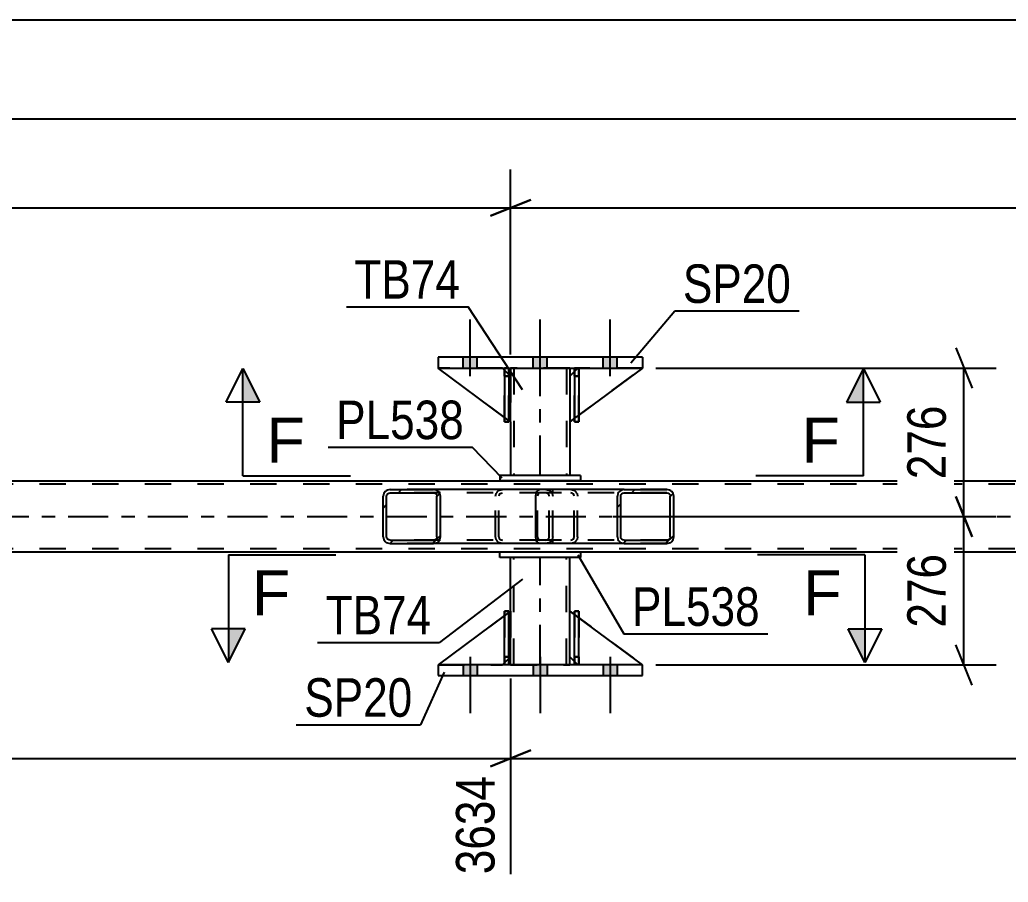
# Model space of a CAD drawing. Header units: millimetres. Extents: x 0 to 841, y 0 to 594.
# Drawn here: x 208 to 281.4, y 199 to 263.1 of the extents above; entities that cross this region are included whole.
import ezdxf

# ---------------------------------------------------------------- set-up
doc = ezdxf.new("R2010")
doc.units = ezdxf.units.MM
doc.linetypes.add('DXK_LINE_DOT2', pattern=[3.9198, 1.9599, -1.9599])
doc.linetypes.add('DXK_LINE_DOT3', pattern=[5.9187, 2.979, -0.9799, 0.9799, -0.9799])
doc.styles.add('Arial', font='ARIAL.TTF', dxfattribs={"height": 0.2})
doc.styles.add('Arial Narrow', font='ARIALN.TTF', dxfattribs={"height": 0.2})

# ---------------------------------------------------------------- blocks, each defined once
blk = doc.blocks.new('Part-318887337-2888 - 2764')
at = {"color": 7, "linetype": 'DXK_LINE_DOT2'}
for p, q in [((244.32, 219.157), (244, 219.157)), ((244, 215.757), (244, 219.157)), ((244.001, 215.157), (244, 219.157)), ((244.32, 219.157), (244.32, 215.757)), ((244.321, 215.157), (244.32, 219.157)), ((244.32, 215.757), (244, 215.757)), ((244, 215.157), (244, 215.757)), ((244.32, 215.757), (244.32, 215.157)), ((244.321, 215.157), (244, 215.157)), ((244.32, 215.157), (244.321, 215.157))]:
    blk.add_line(p, q, dxfattribs=at)
blk = doc.blocks.new('Part-318887337-2844 - 2764')
at = {"color": 2, "linetype": 'Continuous'}
for p, q in [((248.847, 215.757), (248.847, 219.157)), ((249.2, 218.895), (248.847, 219.157)), ((254.246, 215.157), (249.52, 218.658)), ((249.2, 215.403), (248.847, 215.757))]:
    blk.add_line(p, q, dxfattribs=at)
at = {"color": 7, "linetype": 'DXK_LINE_DOT2'}
for p, q in [((249.52, 218.658), (249.2, 218.895)), ((249.447, 215.157), (249.2, 215.403)), ((254.247, 215.157), (249.447, 215.157)), ((254.246, 215.157), (254.247, 215.157)), ((254.247, 215.157), (254.246, 215.157))]:
    blk.add_line(p, q, dxfattribs=at)
blk = doc.blocks.new('Part-318887337-2909 - 2764')
at = {"color": 2, "linetype": 'Continuous'}
for p, q in [((254.247, 215.157), (239.047, 215.157)), ((239.047, 215.157), (239.047, 214.357)), ((254.247, 214.357), (254.247, 215.157)), ((239.047, 214.357), (254.247, 214.357))]:
    blk.add_line(p, q, dxfattribs=at)
blk = doc.blocks.new('Part-318887337-2845 - 2764')
at = {"color": 7, "linetype": 'DXK_LINE_DOT2'}
for p, q in [((248.847, 215.757), (248.847, 219.157)), ((248.847, 219.157), (254.247, 215.157)), ((249.447, 215.157), (248.847, 215.757)), ((254.247, 215.157), (249.447, 215.157))]:
    blk.add_line(p, q, dxfattribs=at)
blk = doc.blocks.new('Part-318887337-2846 - 2764')
at = {"color": 7, "linetype": 'DXK_LINE_DOT2'}
for p, q in [((244, 236.637), (244, 237.237)), ((244, 237.237), (244.001, 237.237)), ((244.001, 237.237), (244, 233.237)), ((244.321, 237.237), (244, 237.237)), ((244.32, 236.637), (244.32, 237.237)), ((244.32, 233.237), (244.321, 237.237)), ((244, 233.237), (244, 236.637)), ((244, 236.637), (244.32, 236.637)), ((244.32, 236.637), (244.32, 233.237)), ((244, 233.237), (244.32, 233.237))]:
    blk.add_line(p, q, dxfattribs=at)
blk = doc.blocks.new('Part-318887337-2911 - 2764')
at = {"color": 7, "linetype": 'DXK_LINE_DOT2'}
for p, q in [((249.2, 236.637), (249.2, 237.237)), ((249.2, 237.237), (249.2, 237.237)), ((249.2, 237.237), (249.2, 233.237)), ((249.52, 237.237), (249.2, 237.237)), ((249.52, 236.637), (249.52, 237.237)), ((249.52, 233.237), (249.52, 237.237)), ((249.2, 233.237), (249.2, 236.637)), ((249.2, 236.637), (249.52, 236.637)), ((249.52, 236.637), (249.52, 233.237)), ((249.2, 233.237), (249.52, 233.237))]:
    blk.add_line(p, q, dxfattribs=at)
blk = doc.blocks.new('Part-318887337-2847 - 2764')
at = {"color": 7, "linetype": 'DXK_LINE_DOT2'}
for p, q in [((244.321, 219.063), (244.001, 218.826)), ((244.447, 215.757), (244.447, 219.157)), ((244.447, 215.757), (243.847, 215.157)), ((244.321, 215.63), (244.001, 215.31)), ((239.047, 215.157), (243.847, 215.157))]:
    blk.add_line(p, q, dxfattribs=at)
at = {"color": 2, "linetype": 'Continuous'}
for p, q in [((244.447, 219.157), (244.321, 219.063)), ((244.447, 215.757), (244.447, 219.157)), ((244.001, 218.826), (239.047, 215.157)), ((244.447, 215.757), (244.321, 215.63)), ((244.447, 215.757), (244.447, 215.757)), ((244.001, 215.31), (243.847, 215.157))]:
    blk.add_line(p, q, dxfattribs=at)
blk = doc.blocks.new('Part-318887337-2848 - 2764')
at = {"color": 7, "linetype": 'DXK_LINE_DOT2'}
for p, q in [((244.447, 219.157), (239.047, 215.157)), ((244.447, 215.757), (244.447, 219.157)), ((244.447, 219.157), (244.447, 215.757)), ((243.847, 215.157), (244.447, 215.757)), ((244.447, 215.757), (243.847, 215.157)), ((244.447, 215.757), (244.447, 215.757)), ((239.047, 215.157), (243.847, 215.157))]:
    blk.add_line(p, q, dxfattribs=at)
blk = doc.blocks.new('Part-318887337-2849 - 2764')
at = {"color": 2, "linetype": 'Continuous'}
for p, q in [((249.2, 215.157), (249.2, 219.157)), ((249.2, 219.157), (249.52, 219.157)), ((249.52, 215.157), (249.52, 219.157)), ((249.2, 215.157), (249.2, 215.157)), ((249.52, 215.157), (249.2, 215.157))]:
    blk.add_line(p, q, dxfattribs=at)
at = {"color": 7, "linetype": 'DXK_LINE_DOT2'}
for p, q in [((249.2, 219.157), (249.2, 215.757)), ((249.52, 215.757), (249.52, 219.157)), ((249.2, 215.757), (249.2, 215.157)), ((249.2, 215.757), (249.52, 215.757)), ((249.52, 215.157), (249.52, 215.757)), ((249.52, 215.157), (249.52, 215.157))]:
    blk.add_line(p, q, dxfattribs=at)
blk = doc.blocks.new('Part-318887337-2851 - 2764')
at = {"color": 7, "linetype": 'DXK_LINE_DOT2'}
for p, q in [((249.52, 219.157), (249.2, 219.157)), ((249.2, 215.757), (249.2, 219.157)), ((249.2, 215.157), (249.2, 219.157)), ((249.52, 219.157), (249.52, 215.757)), ((249.52, 215.157), (249.52, 219.157)), ((249.52, 215.757), (249.2, 215.757)), ((249.2, 215.157), (249.2, 215.757)), ((249.52, 215.757), (249.52, 215.157)), ((249.52, 215.157), (249.2, 215.157)), ((249.52, 215.157), (249.52, 215.157))]:
    blk.add_line(p, q, dxfattribs=at)
blk = doc.blocks.new('Part-318887337-2917 - 2764')
at = {"color": 2, "linetype": 'Continuous'}
for p, q in [((244.447, 237.237), (244.447, 236.637)), ((248.847, 237.237), (248.847, 236.637)), ((244.447, 233.237), (244.447, 229.237)), ((248.847, 233.237), (248.847, 229.237))]:
    blk.add_line(p, q, dxfattribs=at)
at = {"color": 7, "linetype": 'DXK_LINE_DOT2'}
for p, q in [((248.847, 237.237), (244.447, 237.237)), ((244.687, 237.237), (244.687, 229.237)), ((248.607, 237.237), (248.607, 229.237)), ((244.447, 236.637), (244.447, 233.237)), ((248.847, 236.637), (248.847, 233.237)), ((248.847, 229.237), (244.447, 229.237))]:
    blk.add_line(p, q, dxfattribs=at)
at = {"color": 7, "linetype": 'DXK_LINE_DOT3'}
blk.add_line((246.647, 229.237), (246.647, 237.237), dxfattribs=at)
blk = doc.blocks.new('Part-318887337-2855 - 2764')
at = {"color": 2, "linetype": 'Continuous'}
for p, q in [((249.52, 237.237), (249.2, 237.237)), ((249.2, 237.237), (249.2, 233.237)), ((249.52, 237.237), (249.52, 237.237)), ((249.52, 237.237), (249.52, 233.237)), ((249.52, 233.237), (249.2, 233.237))]:
    blk.add_line(p, q, dxfattribs=at)
at = {"color": 7, "linetype": 'DXK_LINE_DOT2'}
for p, q in [((249.2, 236.637), (249.2, 237.237)), ((249.52, 236.637), (249.52, 237.237)), ((249.52, 237.237), (249.52, 237.237)), ((249.52, 236.637), (249.2, 236.637)), ((249.2, 236.637), (249.2, 233.237)), ((249.52, 233.237), (249.52, 236.637))]:
    blk.add_line(p, q, dxfattribs=at)
blk = doc.blocks.new('Part-318887337-2856 - 2764')
at = {"color": 7, "linetype": 'DXK_LINE_DOT2'}
for p, q in [((244.447, 233.237), (239.047, 237.237)), ((239.047, 237.237), (243.847, 237.237)), ((243.847, 237.237), (244.447, 236.637)), ((244.447, 236.637), (243.847, 237.237)), ((244.447, 236.637), (244.447, 233.237)), ((244.447, 236.637), (244.447, 236.637)), ((244.447, 236.637), (244.447, 233.237))]:
    blk.add_line(p, q, dxfattribs=at)
blk = doc.blocks.new('Part-318887337-2857 - 2764')
at = {"color": 2, "linetype": 'Continuous'}
for p, q in [((244.001, 233.567), (239.047, 237.237)), ((244.001, 237.083), (243.847, 237.237)), ((244.447, 236.637), (244.321, 236.763)), ((244.447, 236.637), (244.447, 236.637)), ((244.447, 233.237), (244.447, 236.637)), ((244.321, 233.33), (244.447, 233.237)), ((244.447, 233.237), (244.447, 233.237))]:
    blk.add_line(p, q, dxfattribs=at)
at = {"color": 7, "linetype": 'DXK_LINE_DOT2'}
for p, q in [((243.847, 237.237), (239.047, 237.237)), ((243.847, 237.237), (244.447, 236.637)), ((244.321, 236.763), (244.001, 237.083)), ((244.447, 236.637), (244.447, 233.237)), ((244.321, 233.33), (244.001, 233.567))]:
    blk.add_line(p, q, dxfattribs=at)
blk = doc.blocks.new('Part-318887337-2858 - 2764')
at = {"color": 7, "linetype": 'DXK_LINE_DOT2'}
for p, q in [((249.447, 237.237), (248.847, 236.637)), ((248.847, 233.237), (254.247, 237.237)), ((254.247, 237.237), (249.447, 237.237)), ((248.847, 236.637), (248.847, 233.237))]:
    blk.add_line(p, q, dxfattribs=at)
blk = doc.blocks.new('Part-318887337-2859 - 2764')
at = {"color": 2, "linetype": 'Continuous'}
for p, q in [((249.2, 236.99), (248.847, 236.637)), ((254.247, 237.237), (249.52, 233.736)), ((248.847, 236.637), (248.847, 233.237)), ((249.2, 233.499), (248.847, 233.237))]:
    blk.add_line(p, q, dxfattribs=at)
at = {"color": 7, "linetype": 'DXK_LINE_DOT2'}
for p, q in [((249.447, 237.237), (249.2, 236.99)), ((254.247, 237.237), (249.447, 237.237)), ((249.52, 233.736), (249.2, 233.499))]:
    blk.add_line(p, q, dxfattribs=at)
blk = doc.blocks.new('Part-318887337-2886 - 2764')
at = {"color": 2, "linetype": 'Continuous'}
for p, q in [((244.001, 215.157), (244.001, 219.157)), ((244.001, 219.157), (244.321, 219.157)), ((244.321, 215.157), (244.321, 219.157)), ((244.001, 215.157), (244.001, 215.157)), ((244.321, 215.157), (244.001, 215.157))]:
    blk.add_line(p, q, dxfattribs=at)
at = {"color": 7, "linetype": 'DXK_LINE_DOT2'}
for p, q in [((244.001, 219.157), (244.001, 215.757)), ((244.321, 215.757), (244.321, 219.157)), ((244.001, 215.757), (244.001, 215.157)), ((244.001, 215.757), (244.321, 215.757)), ((244.321, 215.157), (244.321, 215.757)), ((244.321, 215.157), (244.321, 215.157))]:
    blk.add_line(p, q, dxfattribs=at)
blk = doc.blocks.new('Part-318887337-2894 - 2764')
at = {"color": 2, "linetype": 'Continuous'}
for p, q in [((243.647, 223.557), (249.647, 223.557)), ((243.647, 223.157), (243.647, 223.557)), ((249.647, 223.557), (249.647, 223.157)), ((249.647, 223.157), (243.647, 223.157))]:
    blk.add_line(p, q, dxfattribs=at)
blk = doc.blocks.new('Part-318887337-2899 - 2764')
at = {"color": 2, "linetype": 'Continuous'}
for p, q in [((244.447, 219.157), (244.447, 223.157)), ((248.847, 219.157), (248.847, 223.157)), ((244.447, 215.157), (244.447, 215.757)), ((248.847, 215.157), (248.847, 215.757))]:
    blk.add_line(p, q, dxfattribs=at)
at = {"color": 7, "linetype": 'DXK_LINE_DOT2'}
for p, q in [((248.847, 223.157), (244.447, 223.157)), ((244.687, 215.157), (244.687, 223.157)), ((248.607, 215.157), (248.607, 223.157)), ((244.447, 215.757), (244.447, 219.157)), ((248.847, 215.757), (248.847, 219.157)), ((244.447, 215.157), (248.847, 215.157))]:
    blk.add_line(p, q, dxfattribs=at)
at = {"color": 7, "linetype": 'DXK_LINE_DOT3'}
blk.add_line((246.647, 215.157), (246.647, 223.157), dxfattribs=at)
blk = doc.blocks.new('Part-318887337-2904 - 2764')
at = {"color": 2, "linetype": 'Continuous'}
for p, q in [((254.247, 238.037), (239.047, 238.037)), ((239.047, 238.037), (239.047, 237.237)), ((254.247, 238.037), (254.247, 237.237)), ((239.047, 237.237), (254.247, 237.237))]:
    blk.add_line(p, q, dxfattribs=at)
blk = doc.blocks.new('Part-318887337-2927 - 2764')
at = {"linetype": 'Continuous'}
h = blk.add_hatch(dxfattribs=at)
h.set_pattern_fill('', scale=0.7, style=0, pattern_type=0)
h.set_pattern_definition([(45, (239.1878, 227.8962), (-1.57154, 1.57154), [])])
h.paths.add_polyline_path([(239.227, 227.712), (239.188, 227.896), (239.077, 228.052), (238.911, 228.156), (238.716, 228.192), (235.481, 228.192), (235.285, 228.156), (235.12, 228.052), (235.009, 227.896), (234.97, 227.712), (234.97, 224.672), (235.009, 224.489), (235.12, 224.333), (235.285, 224.229), (235.481, 224.192), (238.716, 224.192), (238.911, 224.229), (239.077, 224.333), (239.188, 224.489), (239.227, 224.672)])
h.paths.add_polyline_path([(238.952, 224.581), (238.896, 224.503), (238.814, 224.451), (238.716, 224.432), (235.481, 224.432), (235.383, 224.451), (235.3, 224.503), (235.245, 224.581), (235.225, 224.672), (235.225, 227.712), (235.245, 227.804), (235.3, 227.882), (235.383, 227.934), (235.481, 227.952), (238.716, 227.952), (238.814, 227.934), (238.896, 227.882), (238.952, 227.804), (238.971, 227.712), (238.971, 224.672)])
at = {"color": 2, "linetype": 'Continuous'}
for p, q in [((235.009, 227.896), (234.97, 227.712)), ((235.245, 227.804), (235.3, 227.882)), ((235.481, 228.192), (235.285, 228.156)), ((235.3, 227.882), (235.383, 227.934)), ((235.383, 227.934), (235.481, 227.952)), ((235.481, 228.192), (238.716, 228.192)), ((235.481, 227.952), (238.716, 227.952)), ((246.583, 228.192), (238.716, 228.192)), ((238.911, 228.156), (238.716, 228.192)), ((238.716, 227.952), (238.814, 227.934)), ((238.814, 227.934), (238.896, 227.882)), ((238.896, 227.882), (238.952, 227.804)), ((239.227, 227.712), (239.188, 227.896)), ((234.97, 224.672), (234.97, 227.712)), ((235.225, 227.712), (235.245, 227.804)), ((235.225, 224.672), (235.225, 227.712)), ((238.952, 227.804), (238.971, 227.712)), ((238.971, 224.672), (238.971, 227.712)), ((239.227, 224.672), (239.227, 227.712)), ((234.97, 224.672), (235.009, 224.489)), ((235.245, 224.581), (235.225, 224.672)), ((235.3, 224.503), (235.245, 224.581)), ((235.285, 224.229), (235.481, 224.192)), ((235.383, 224.451), (235.3, 224.503)), ((235.481, 224.432), (235.383, 224.451)), ((235.481, 224.432), (238.716, 224.432)), ((235.481, 224.192), (238.716, 224.192)), ((238.814, 224.451), (238.716, 224.432)), ((238.716, 224.192), (238.911, 224.229)), ((246.583, 224.192), (238.716, 224.192)), ((238.896, 224.503), (238.814, 224.451)), ((238.952, 224.581), (238.896, 224.503)), ((238.971, 224.672), (238.952, 224.581)), ((239.188, 224.489), (239.227, 224.672))]:
    blk.add_line(p, q, dxfattribs=at)
at = {"color": 7, "linetype": 'DXK_LINE_DOT2'}
for p, q in [((238.716, 228.192), (235.481, 228.192)), ((247.065, 227.952), (235.481, 227.952)), ((243.319, 227.712), (243.358, 227.896)), ((243.649, 227.882), (243.594, 227.804)), ((243.635, 228.156), (243.83, 228.192)), ((243.649, 227.882), (243.672, 227.896)), ((243.672, 227.896), (243.732, 227.934)), ((243.732, 227.934), (243.83, 227.952)), ((247.065, 228.192), (246.583, 228.192)), ((247.065, 228.192), (247.261, 228.156)), ((247.163, 227.934), (247.065, 227.952)), ((247.246, 227.882), (247.163, 227.934)), ((247.301, 227.804), (247.246, 227.882)), ((247.537, 227.896), (247.576, 227.712)), ((243.319, 224.672), (243.319, 227.712)), ((243.594, 227.804), (243.575, 227.712)), ((243.575, 224.672), (243.575, 227.712)), ((247.321, 227.712), (247.301, 227.804)), ((247.321, 224.672), (247.321, 227.712)), ((247.576, 224.672), (247.576, 227.712)), ((247.065, 224.432), (235.481, 224.432)), ((238.716, 224.192), (235.481, 224.192)), ((243.358, 224.489), (243.319, 224.672)), ((243.575, 224.672), (243.594, 224.581)), ((243.594, 224.581), (243.649, 224.503)), ((243.83, 224.192), (243.635, 224.229)), ((243.649, 224.503), (243.672, 224.489)), ((243.672, 224.489), (243.732, 224.451)), ((243.732, 224.451), (243.83, 224.432)), ((247.065, 224.192), (246.583, 224.192)), ((247.065, 224.432), (247.163, 224.451)), ((247.261, 224.229), (247.065, 224.192)), ((247.163, 224.451), (247.246, 224.503)), ((247.246, 224.503), (247.301, 224.581)), ((247.301, 224.581), (247.321, 224.672)), ((247.576, 224.672), (247.537, 224.489))]:
    blk.add_line(p, q, dxfattribs=at)
at = {"color": 2, "linetype": 'Continuous'}
for centre, start, end in [((235.461, 227.692), 110.75836, 155.68009), ((238.735, 227.692), 24.32, 69.24173), ((235.461, 224.693), 204.32, 249.24173), ((238.735, 224.693), 290.75836, 335.68009)]:
    blk.add_arc(centre, 0.496, start, end, dxfattribs=at)
at = {"color": 7, "linetype": 'DXK_LINE_DOT2'}
for centre, start, end in [((243.811, 227.692), 110.75836, 155.68009), ((247.085, 227.692), 24.32, 69.24173), ((243.811, 224.693), 204.32, 249.24173), ((247.085, 224.693), 290.75836, 335.68009)]:
    blk.add_arc(centre, 0.496, start, end, dxfattribs=at)
blk = doc.blocks.new('Part-318887337-2928 - 2764')
at = {"linetype": 'Continuous'}
h = blk.add_hatch(dxfattribs=at)
h.set_pattern_fill('', scale=0.7, style=0, pattern_type=0)
h.set_pattern_definition([(45, (256.5321, 227.8962), (-1.57154, 1.57154), [])])
h.paths.add_polyline_path([(256.57, 227.712), (256.532, 227.896), (256.423, 228.052), (256.26, 228.156), (256.068, 228.192), (252.883, 228.192), (252.691, 228.156), (252.528, 228.052), (252.419, 227.896), (252.381, 227.712), (252.381, 224.672), (252.419, 224.489), (252.528, 224.333), (252.691, 224.229), (252.883, 224.192), (256.068, 224.192), (256.26, 224.229), (256.423, 224.333), (256.532, 224.489), (256.57, 224.672)])
h.paths.add_polyline_path([(256.3, 224.581), (256.245, 224.503), (256.164, 224.451), (256.068, 224.432), (252.883, 224.432), (252.787, 224.451), (252.706, 224.503), (252.651, 224.581), (252.632, 224.672), (252.632, 227.712), (252.651, 227.804), (252.706, 227.882), (252.787, 227.934), (252.883, 227.952), (256.068, 227.952), (256.164, 227.934), (256.245, 227.882), (256.3, 227.804), (256.319, 227.712), (256.319, 224.672)])
at = {"color": 2, "linetype": 'Continuous'}
for p, q in [((246.312, 227.712), (246.333, 227.896)), ((246.333, 227.896), (246.392, 228.052)), ((246.392, 228.052), (246.48, 228.156)), ((246.48, 228.156), (246.583, 228.192)), ((252.883, 228.192), (246.583, 228.192)), ((252.419, 227.896), (252.381, 227.712)), ((252.651, 227.804), (252.706, 227.882)), ((252.883, 228.192), (252.691, 228.156)), ((252.706, 227.882), (252.787, 227.934)), ((252.787, 227.934), (252.883, 227.952)), ((252.883, 228.192), (256.068, 228.192)), ((252.883, 227.952), (256.068, 227.952)), ((256.26, 228.156), (256.068, 228.192)), ((256.068, 227.952), (256.164, 227.934)), ((256.164, 227.934), (256.245, 227.882)), ((256.245, 227.882), (256.3, 227.804)), ((256.57, 227.712), (256.532, 227.896)), ((246.312, 224.672), (246.312, 227.712)), ((252.381, 224.672), (252.381, 227.712)), ((252.632, 227.712), (252.651, 227.804)), ((252.632, 224.672), (252.632, 227.712)), ((256.3, 227.804), (256.319, 227.712)), ((256.319, 224.672), (256.319, 227.712)), ((256.57, 224.672), (256.57, 227.712)), ((246.333, 224.489), (246.312, 224.672)), ((246.392, 224.333), (246.333, 224.489)), ((246.48, 224.229), (246.392, 224.333)), ((246.583, 224.192), (246.48, 224.229)), ((252.883, 224.192), (246.583, 224.192)), ((252.381, 224.672), (252.419, 224.489)), ((252.651, 224.581), (252.632, 224.672)), ((252.706, 224.503), (252.651, 224.581)), ((252.691, 224.229), (252.883, 224.192)), ((252.787, 224.451), (252.706, 224.503)), ((252.883, 224.432), (252.787, 224.451)), ((252.883, 224.432), (256.068, 224.432)), ((252.883, 224.192), (256.068, 224.192)), ((256.164, 224.451), (256.068, 224.432)), ((256.068, 224.192), (256.26, 224.229)), ((256.245, 224.503), (256.164, 224.451)), ((256.3, 224.581), (256.245, 224.503)), ((256.319, 224.672), (256.3, 224.581)), ((256.532, 224.489), (256.57, 224.672))]:
    blk.add_line(p, q, dxfattribs=at)
at = {"color": 7, "linetype": 'DXK_LINE_DOT2'}
for p, q in [((246.488, 227.882), (246.458, 227.804)), ((246.531, 227.934), (246.488, 227.882)), ((246.583, 227.952), (246.531, 227.934)), ((256.068, 227.952), (246.583, 227.952)), ((247.576, 227.952), (247.576, 228.192)), ((248.917, 228.192), (249.11, 228.156)), ((249.014, 227.934), (248.917, 227.952)), ((249.095, 227.882), (249.014, 227.934)), ((249.15, 227.804), (249.095, 227.882)), ((249.382, 227.896), (249.42, 227.712)), ((256.068, 228.192), (252.883, 228.192)), ((246.458, 227.804), (246.448, 227.712)), ((246.448, 224.672), (246.448, 227.712)), ((249.169, 227.712), (249.15, 227.804)), ((249.169, 224.672), (249.169, 227.712)), ((249.42, 224.672), (249.42, 227.712)), ((246.448, 224.672), (246.458, 224.581)), ((246.458, 224.581), (246.488, 224.503)), ((246.488, 224.503), (246.531, 224.451)), ((246.531, 224.451), (246.583, 224.432)), ((256.068, 224.432), (246.583, 224.432)), ((248.917, 224.192), (246.583, 224.192)), ((247.576, 224.192), (247.576, 224.432)), ((248.917, 224.432), (249.014, 224.451)), ((249.11, 224.229), (248.917, 224.192)), ((249.014, 224.451), (249.095, 224.503)), ((249.095, 224.503), (249.15, 224.581)), ((249.15, 224.581), (249.169, 224.672)), ((249.42, 224.672), (249.382, 224.489)), ((256.068, 224.192), (252.883, 224.192))]:
    blk.add_line(p, q, dxfattribs=at)
for centre, start, end in [((248.932, 227.697), 23.84941, 68.8059), ((248.932, 224.688), 291.1941, 336.1506)]:
    blk.add_arc(centre, 0.492, start, end, dxfattribs=at)
at = {"color": 2, "linetype": 'Continuous'}
for centre, start, end in [((252.869, 227.697), 111.1941, 156.1506), ((256.082, 227.697), 23.84941, 68.8059), ((252.869, 224.688), 203.84941, 248.8059), ((256.082, 224.688), 291.1941, 336.1506)]:
    blk.add_arc(centre, 0.492, start, end, dxfattribs=at)
blk = doc.blocks.new('Part-318887337-2933 - 2764')
at = {"color": 2, "linetype": 'Continuous'}
for p, q in [((244.321, 237.237), (244.001, 237.237)), ((244.001, 237.237), (244.001, 233.237)), ((244.321, 237.237), (244.321, 237.237)), ((244.321, 237.237), (244.321, 233.237)), ((244.321, 233.237), (244.001, 233.237))]:
    blk.add_line(p, q, dxfattribs=at)
at = {"color": 7, "linetype": 'DXK_LINE_DOT2'}
for p, q in [((244.001, 236.637), (244.001, 237.237)), ((244.321, 236.637), (244.321, 237.237)), ((244.321, 237.237), (244.321, 237.237)), ((244.321, 236.637), (244.001, 236.637)), ((244.001, 236.637), (244.001, 233.237)), ((244.321, 233.237), (244.321, 236.637))]:
    blk.add_line(p, q, dxfattribs=at)
blk = doc.blocks.new('Part-318887337-2944 - 2764')
at = {"color": 2, "linetype": 'Continuous'}
for p, q in [((249.647, 229.237), (243.647, 229.237)), ((243.647, 229.237), (243.647, 228.837)), ((249.647, 228.837), (243.647, 228.837)), ((249.647, 229.237), (249.647, 228.837))]:
    blk.add_line(p, q, dxfattribs=at)
blk = doc.blocks.new('Part-318887337-2993 - 2764')
at = {"color": 2, "linetype": 'Continuous'}
for p, q in [((767.981, 228.832), (99.099, 228.832)), ((243.647, 223.552), (99.099, 223.552)), ((498.861, 223.552), (249.647, 223.552))]:
    blk.add_line(p, q, dxfattribs=at)
at = {"color": 7, "linetype": 'DXK_LINE_DOT2'}
for p, q in [((767.981, 228.592), (99.099, 228.592)), ((767.981, 223.792), (99.099, 223.792)), ((249.647, 223.552), (243.647, 223.552))]:
    blk.add_line(p, q, dxfattribs=at)
at = {"color": 7, "linetype": 'DXK_LINE_DOT3'}
blk.add_line((99.099, 226.192), (767.981, 226.192), dxfattribs=at)
blk = doc.blocks.new('Bolt-318887337-3043 - 2764')
at = {"linetype": 'Continuous'}
for points in [[(240.927, 237.237), (241.967, 237.237), (241.967, 238.037), (240.927, 238.037)], [(240.927, 237.237), (241.967, 237.237), (241.967, 238.037), (240.927, 238.037)], [(240.927, 237.237), (241.967, 237.237), (241.967, 238.037), (240.927, 238.037)], [(246.127, 237.237), (247.167, 237.237), (247.167, 238.037), (246.127, 238.037)], [(246.127, 237.237), (247.167, 237.237), (247.167, 238.037), (246.127, 238.037)], [(251.327, 237.237), (252.367, 237.237), (252.367, 238.037), (251.327, 238.037)], [(251.327, 237.237), (252.367, 237.237), (252.367, 238.037), (251.327, 238.037)], [(251.327, 237.237), (252.367, 237.237), (252.367, 238.037), (251.327, 238.037)]]:
    blk.add_hatch(color=1, dxfattribs=at).paths.add_polyline_path(points)
at = {"color": 1, "linetype": 'Continuous'}
for p, q in [((241.447, 236.637), (241.447, 240.837)), ((241.447, 236.637), (241.447, 240.837)), ((241.447, 236.637), (241.447, 240.837)), ((246.647, 236.637), (246.647, 240.837)), ((246.647, 236.637), (246.647, 240.837)), ((251.847, 236.637), (251.847, 240.837)), ((251.847, 236.637), (251.847, 240.837)), ((251.847, 236.637), (251.847, 240.837)), ((240.927, 237.237), (240.927, 238.037)), ((240.927, 237.237), (240.927, 238.037)), ((240.927, 237.237), (240.927, 238.037)), ((241.967, 237.237), (241.967, 238.037)), ((241.967, 237.237), (241.967, 238.037)), ((241.967, 237.237), (241.967, 238.037)), ((246.127, 237.237), (246.127, 238.037)), ((246.127, 237.237), (246.127, 238.037)), ((247.167, 237.237), (247.167, 238.037)), ((247.167, 237.237), (247.167, 238.037)), ((251.327, 237.237), (251.327, 238.037)), ((251.327, 237.237), (251.327, 238.037)), ((251.327, 237.237), (251.327, 238.037)), ((252.367, 237.237), (252.367, 238.037)), ((252.367, 237.237), (252.367, 238.037)), ((252.367, 237.237), (252.367, 238.037))]:
    blk.add_line(p, q, dxfattribs=at)
blk = doc.blocks.new('Bolt-318887337-3044 - 2764')
at = {"linetype": 'Continuous'}
for points in [[(241.967, 215.157), (240.927, 215.157), (240.927, 214.357), (241.967, 214.357)], [(241.967, 215.157), (240.927, 215.157), (240.927, 214.357), (241.967, 214.357)], [(241.967, 215.157), (240.927, 215.157), (240.927, 214.357), (241.967, 214.357)], [(247.167, 215.157), (246.127, 215.157), (246.127, 214.357), (247.167, 214.357)], [(247.167, 215.157), (246.127, 215.157), (246.127, 214.357), (247.167, 214.357)], [(252.367, 215.157), (251.327, 215.157), (251.327, 214.357), (252.367, 214.357)], [(252.367, 215.157), (251.327, 215.157), (251.327, 214.357), (252.367, 214.357)], [(252.367, 215.157), (251.327, 215.157), (251.327, 214.357), (252.367, 214.357)]]:
    blk.add_hatch(color=1, dxfattribs=at).paths.add_polyline_path(points)
at = {"color": 1, "linetype": 'Continuous'}
for p, q in [((241.447, 215.757), (241.447, 211.557)), ((241.447, 215.757), (241.447, 211.557)), ((241.447, 215.757), (241.447, 211.557)), ((246.647, 215.757), (246.647, 211.557)), ((246.647, 215.757), (246.647, 211.557)), ((251.847, 215.757), (251.847, 211.557)), ((251.847, 215.757), (251.847, 211.557)), ((251.847, 215.757), (251.847, 211.557)), ((240.927, 215.157), (240.927, 214.357)), ((240.927, 215.157), (240.927, 214.357)), ((240.927, 215.157), (240.927, 214.357)), ((241.967, 215.157), (241.967, 214.357)), ((241.967, 215.157), (241.967, 214.357)), ((241.967, 215.157), (241.967, 214.357)), ((246.127, 215.157), (246.127, 214.357)), ((246.127, 215.157), (246.127, 214.357)), ((247.167, 215.157), (247.167, 214.357)), ((247.167, 215.157), (247.167, 214.357)), ((251.327, 215.157), (251.327, 214.357)), ((251.327, 215.157), (251.327, 214.357)), ((251.327, 215.157), (251.327, 214.357)), ((252.367, 215.157), (252.367, 214.357)), ((252.367, 215.157), (252.367, 214.357)), ((252.367, 215.157), (252.367, 214.357))]:
    blk.add_line(p, q, dxfattribs=at)
blk = doc.blocks.new('StraightDimension-318887337-3075 - 2764')
at = {"color": 7, "linetype": 'Continuous'}
for p, q in [((244.447, 214.157), (244.447, 199.59)), ((242.947, 207.602), (245.947, 208.802)), ((99.099, 208.202), (244.447, 208.202))]:
    blk.add_line(p, q, dxfattribs=at)
at = {"color": 0, "linetype": 'Continuous'}
blk.add_wipeout([(243.847, 207.502), (239.647, 207.502), (239.647, 198.99), (243.847, 198.99)], dxfattribs=at)
at = {"color": 3, "linetype": 'Continuous', "style": 'Arial Narrow'}
blk.add_text('3634', height=2.8633, rotation=90.00021, dxfattribs=at).set_placement((243.247, 199.59))
blk = doc.blocks.new('StraightDimension-318887337-3080 - 2764')
at = {"color": 7, "linetype": 'Continuous'}
for p, q in [((244.447, 214.157), (244.447, 199.59)), ((245.947, 208.802), (242.947, 207.602)), ((244.447, 208.202), (499.661, 208.202))]:
    blk.add_line(p, q, dxfattribs=at)
blk = doc.blocks.new('StraightDimension-318887337-3098 - 2764')
at = {"color": 7, "linetype": 'Continuous'}
for p, q in [((277.553, 227.692), (278.753, 224.692)), ((252.071, 226.192), (280.553, 226.192)), ((278.153, 215.157), (278.153, 226.192)), ((278.753, 213.657), (277.553, 216.657)), ((255.247, 215.157), (280.553, 215.157))]:
    blk.add_line(p, q, dxfattribs=at)
at = {"color": 0}
blk.add_wipeout([(277.403, 224.017), (273.203, 224.017), (273.203, 217.332), (277.403, 217.332)], dxfattribs=at)
at = {"color": 3, "style": 'Arial Narrow'}
blk.add_text('276', height=2.8633, rotation=90.00021, dxfattribs=at).set_placement((276.803, 217.932))
blk = doc.blocks.new('StraightDimension-318887337-3126 - 2764')
at = {"color": 7, "linetype": 'Continuous'}
for p, q in [((277.553, 238.737), (278.753, 235.737)), ((255.247, 237.237), (280.553, 237.237)), ((278.153, 226.192), (278.153, 237.237)), ((278.753, 224.692), (277.553, 227.692)), ((252.071, 226.192), (280.553, 226.192))]:
    blk.add_line(p, q, dxfattribs=at)
at = {"color": 0}
blk.add_wipeout([(277.403, 235.057), (273.203, 235.057), (273.203, 228.373), (277.403, 228.373)], dxfattribs=at)
at = {"color": 3, "style": 'Arial Narrow'}
blk.add_text('276', height=2.8633, rotation=90.00021, dxfattribs=at).set_placement((276.803, 228.973))
blk = doc.blocks.new('StraightDimension-318887337-3195 - 2764')
at = {"color": 7, "linetype": 'Continuous'}
for p, q in [((244.447, 238.237), (244.447, 251.999)), ((99.099, 249.149), (244.447, 249.149)), ((242.947, 248.549), (245.947, 249.749))]:
    blk.add_line(p, q, dxfattribs=at)
blk = doc.blocks.new('StraightDimension-318887337-3199 - 2764')
at = {"color": 7, "linetype": 'Continuous'}
for p, q in [((244.447, 238.237), (244.447, 251.999)), ((245.947, 249.749), (242.947, 248.549)), ((244.447, 249.149), (499.661, 249.149))]:
    blk.add_line(p, q, dxfattribs=at)
blk = doc.blocks.new('StraightDimension-318887337-3214 - 2764')
at = {"color": 7, "linetype": 'Continuous'}
blk.add_line((98.459, 263.145), (778.841, 263.145), dxfattribs=at)
blk = doc.blocks.new('StraightDimension-318887337-7558 - 2764')
at = {"color": 7, "linetype": 'Continuous'}
blk.add_line((99.099, 255.775), (778.201, 255.775), dxfattribs=at)
blk = doc.blocks.new('Mark-318887337-2913 - 2764')
at = {"color": 30, "linetype": 'Continuous'}
for p in [(232.232, 241.798), (245.339, 235.625)]:
    blk.add_line(p, (241.287, 241.798), dxfattribs=at)
at = {"color": 0}
blk.add_wipeout([(240.687, 242.398), (240.687, 245.398), (232.832, 245.398), (232.832, 242.398)], dxfattribs=at)
blk.add_wipeout([(240.687, 242.398), (240.687, 245.398), (232.832, 245.398), (232.832, 242.398)], dxfattribs=at)
at = {"color": 3, "style": 'Arial Narrow'}
blk.add_text('TB74', height=2.8633, dxfattribs=at).set_placement((232.832, 242.398))
blk = doc.blocks.new('Mark-318887337-2890 - 2764')
at = {"color": 30, "linetype": 'Continuous'}
for p, q in [((249.448, 223.35), (252.874, 217.462)), ((252.874, 217.462), (263.578, 217.462))]:
    blk.add_line(p, q, dxfattribs=at)
at = {"color": 0}
blk.add_wipeout([(262.978, 218.062), (262.978, 221.062), (253.474, 221.062), (253.474, 218.062)], dxfattribs=at)
blk.add_wipeout([(262.978, 218.062), (262.978, 221.062), (253.474, 221.062), (253.474, 218.062)], dxfattribs=at)
at = {"color": 3, "style": 'Arial Narrow'}
blk.add_text('PL538', height=2.8633, dxfattribs=at).set_placement((253.474, 218.062))
blk = doc.blocks.new('Mark-318887337-2895 - 2764')
at = {"color": 30, "linetype": 'Continuous'}
for p in [(245.339, 221.545), (230.093, 216.828)]:
    blk.add_line(p, (239.148, 216.828), dxfattribs=at)
at = {"color": 0}
blk.add_wipeout([(238.548, 217.428), (238.548, 220.428), (230.693, 220.428), (230.693, 217.428)], dxfattribs=at)
blk.add_wipeout([(238.548, 217.428), (238.548, 220.428), (230.693, 220.428), (230.693, 217.428)], dxfattribs=at)
at = {"color": 3, "style": 'Arial Narrow'}
blk.add_text('TB74', height=2.8633, dxfattribs=at).set_placement((230.693, 217.428))
blk = doc.blocks.new('Mark-318887337-2900 - 2764')
at = {"color": 30, "linetype": 'Continuous'}
for p, q in [((253.388, 237.637), (256.653, 241.482)), ((256.653, 241.482), (265.892, 241.482))]:
    blk.add_line(p, q, dxfattribs=at)
at = {"color": 0}
blk.add_wipeout([(265.292, 242.082), (265.292, 245.082), (257.253, 245.082), (257.253, 242.082)], dxfattribs=at)
blk.add_wipeout([(265.292, 242.082), (265.292, 245.082), (257.253, 245.082), (257.253, 242.082)], dxfattribs=at)
at = {"color": 3, "style": 'Arial Narrow'}
blk.add_text('SP20', height=2.8633, dxfattribs=at).set_placement((257.253, 242.082))
blk = doc.blocks.new('Mark-318887337-2905 - 2764')
at = {"color": 30, "linetype": 'Continuous'}
for p in [(239.509, 214.604), (228.507, 210.701)]:
    blk.add_line(p, (237.746, 210.701), dxfattribs=at)
at = {"color": 0}
blk.add_wipeout([(237.146, 211.301), (237.146, 214.301), (229.107, 214.301), (229.107, 211.301)], dxfattribs=at)
blk.add_wipeout([(237.146, 211.301), (237.146, 214.301), (229.107, 214.301), (229.107, 211.301)], dxfattribs=at)
at = {"color": 3, "style": 'Arial Narrow'}
blk.add_text('SP20', height=2.8633, dxfattribs=at).set_placement((229.107, 211.301))
blk = doc.blocks.new('Mark-318887337-2940 - 2764')
at = {"color": 30, "linetype": 'Continuous'}
for p in [(230.874, 231.351), (243.815, 229.043)]:
    blk.add_line(p, (241.578, 231.351), dxfattribs=at)
at = {"color": 0}
blk.add_wipeout([(240.978, 231.951), (240.978, 234.951), (231.474, 234.951), (231.474, 231.951)], dxfattribs=at)
blk.add_wipeout([(240.978, 231.951), (240.978, 234.951), (231.474, 234.951), (231.474, 231.951)], dxfattribs=at)
at = {"color": 3, "style": 'Arial Narrow'}
blk.add_text('PL538', height=2.8633, dxfattribs=at).set_placement((231.474, 231.951))
blk = doc.blocks.new('SectionMark-318887337-3289 - 2764')
at = {"linetype": 'Continuous'}
for points in [[(223.458, 217.841), (224.708, 217.841), (223.458, 215.341)], [(269.543, 217.841), (270.793, 217.841), (270.793, 215.341)]]:
    blk.add_hatch(color=6, dxfattribs=at).paths.add_polyline_path(points)
at = {"color": 6, "linetype": 'Continuous'}
for p, q in [((223.458, 223.341), (231.458, 223.341)), ((223.458, 223.341), (223.458, 215.341)), ((270.793, 223.341), (262.793, 223.341)), ((270.793, 223.341), (270.793, 215.341)), ((223.458, 215.341), (222.208, 217.841)), ((224.708, 217.841), (222.208, 217.841)), ((223.458, 215.341), (224.708, 217.841)), ((269.543, 217.841), (272.043, 217.841)), ((270.793, 215.341), (269.543, 217.841)), ((272.043, 217.841), (270.793, 215.341))]:
    blk.add_line(p, q, dxfattribs=at)
at = {"color": 0, "linetype": 'Continuous'}
for points in [[(228.059, 218.841), (228.059, 222.341), (225.208, 222.341), (225.208, 218.841)], [(269.043, 218.841), (269.043, 222.341), (266.192, 222.341), (266.192, 218.841)]]:
    blk.add_wipeout(points, dxfattribs=at)
at = {"color": 3, "linetype": 'Continuous', "style": 'Arial'}
for p in [(225.208, 218.841), (266.192, 218.841)]:
    blk.add_text('F', height=3.343, dxfattribs=at).set_placement(p)
blk = doc.blocks.new('SectionMark-318887337-3293 - 2764')
at = {"linetype": 'Continuous'}
for points in [[(225.793, 234.712), (224.543, 234.712), (224.543, 237.212)], [(270.673, 234.712), (269.423, 234.712), (270.673, 237.212)]]:
    blk.add_hatch(color=6, dxfattribs=at).paths.add_polyline_path(points)
at = {"color": 6, "linetype": 'Continuous'}
for p, q in [((223.293, 234.712), (224.543, 237.212)), ((224.543, 229.212), (224.543, 237.212)), ((224.543, 237.212), (225.793, 234.712)), ((270.673, 237.212), (269.423, 234.712)), ((270.673, 229.212), (270.673, 237.212)), ((270.673, 237.212), (271.923, 234.712)), ((225.793, 234.712), (223.293, 234.712)), ((269.423, 234.712), (271.923, 234.712)), ((224.543, 229.212), (232.543, 229.212)), ((270.673, 229.212), (262.673, 229.212))]:
    blk.add_line(p, q, dxfattribs=at)
at = {"color": 0, "linetype": 'Continuous'}
for points in [[(229.143, 230.212), (229.143, 233.712), (226.293, 233.712), (226.293, 230.212)], [(268.923, 230.212), (268.923, 233.712), (266.073, 233.712), (266.073, 230.212)]]:
    blk.add_wipeout(points, dxfattribs=at)
at = {"color": 3, "linetype": 'Continuous', "style": 'Arial'}
for p in [(226.293, 230.212), (266.073, 230.212)]:
    blk.add_text('F', height=3.343, dxfattribs=at).set_placement(p)

msp = doc.modelspace()

# ---------------------------------------------------------------- block references
for name in ['Bolt-318887337-3043 - 2764', 'Part-318887337-2904 - 2764', 'Part-318887337-2856 - 2764', 'Part-318887337-2857 - 2764', 'Part-318887337-2846 - 2764', 'Part-318887337-2933 - 2764', 'Part-318887337-2917 - 2764', 'Part-318887337-2858 - 2764', 'Part-318887337-2859 - 2764', 'Part-318887337-2911 - 2764', 'Part-318887337-2855 - 2764', 'Part-318887337-2993 - 2764', 'Part-318887337-2944 - 2764', 'Part-318887337-2927 - 2764', 'Part-318887337-2928 - 2764', 'Part-318887337-2894 - 2764', 'Part-318887337-2899 - 2764', 'Part-318887337-2847 - 2764', 'Part-318887337-2848 - 2764', 'Part-318887337-2888 - 2764', 'Part-318887337-2886 - 2764', 'Part-318887337-2844 - 2764', 'Part-318887337-2845 - 2764', 'Part-318887337-2849 - 2764', 'Part-318887337-2851 - 2764', 'Bolt-318887337-3044 - 2764', 'Part-318887337-2909 - 2764']:
    msp.add_blockref(name, (0, 0))

# ---------------------------------------------------------------- next in the draw order: block references
for name in ['StraightDimension-318887337-3195 - 2764', 'StraightDimension-318887337-3075 - 2764']:
    msp.add_blockref(name, (0, 0))

# ---------------------------------------------------------------- next in the draw order: block references
for name in ['Mark-318887337-2895 - 2764', 'Mark-318887337-2905 - 2764', 'StraightDimension-318887337-3080 - 2764']:
    msp.add_blockref(name, (0, 0))

# ---------------------------------------------------------------- next in the draw order: block references
msp.add_blockref('StraightDimension-318887337-3098 - 2764', (0, 0))

# ---------------------------------------------------------------- next in the draw order: block references
for name in ['StraightDimension-318887337-3126 - 2764', 'Mark-318887337-2890 - 2764']:
    msp.add_blockref(name, (0, 0))

# ---------------------------------------------------------------- next in the draw order: block references
for name in ['StraightDimension-318887337-3199 - 2764', 'SectionMark-318887337-3289 - 2764']:
    msp.add_blockref(name, (0, 0))

# ---------------------------------------------------------------- next in the draw order: block references
msp.add_blockref('StraightDimension-318887337-3214 - 2764', (0, 0))

# ---------------------------------------------------------------- next in the draw order: block references
msp.add_blockref('StraightDimension-318887337-7558 - 2764', (0, 0))

# ---------------------------------------------------------------- next in the draw order: block references
for name in ['Mark-318887337-2913 - 2764', 'Mark-318887337-2900 - 2764', 'Mark-318887337-2940 - 2764']:
    msp.add_blockref(name, (0, 0))

# ---------------------------------------------------------------- next in the draw order: block references
msp.add_blockref('SectionMark-318887337-3293 - 2764', (0, 0))

doc.saveas('drawing.dxf')
